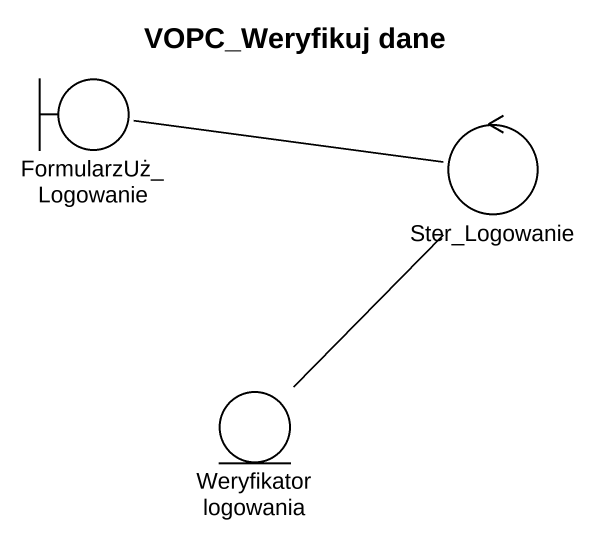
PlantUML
@startuml
title VOPC_Weryfikuj dane
boundary FormularzUż_Logowanie
control Ster_Logowanie
entity "Weryfikator logowania" as Weryfikator_logowania
FormularzUż_Logowanie -right- Ster_Logowanie
Ster_Logowanie -- Weryfikator_logowania
@enduml
